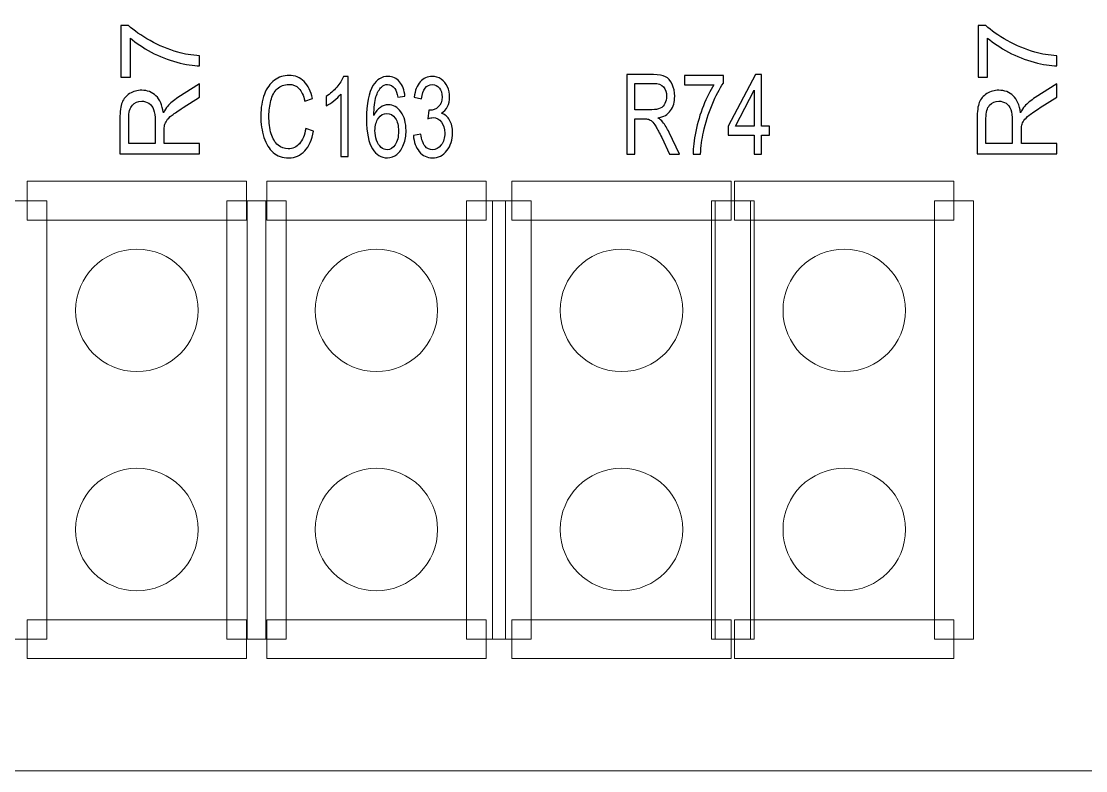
# Model space of a CAD drawing. Header units: millimetres. Extents: x -53.6 to 42.1, y -42.3 to 19.5.
# Drawn here: x 9.257 to 14.111, y -42.274 to -38.855 of the extents above; entities that cross this region are included whole.
import ezdxf

# ---------------------------------------------------------------- set-up
doc = ezdxf.new("R2010")
doc.units = ezdxf.units.MM
doc.header["$MEASUREMENT"] = 0
for name, color, linetype in [('BG_OUTLINE', 7, 'Continuous'), ('PG_SILKSCREEN_TOP', 7, 'Continuous'), ('PIN_TOP', 7, 'Continuous'), ('RD_SILKSCREEN_TOP', 7, 'Continuous')]:
    doc.layers.add(name, color=color, linetype=linetype)

msp = doc.modelspace()

# ---------------------------------------------------------------- linework, layer by layer
at = {"layer": 'BG_OUTLINE', "color": 3, "lineweight": 9}
msp.add_open_spline([(-35.58, -42.2737), (-35.58, -42.2737), (-35.58, 2.7261), (-35.58, 2.7261), (-35.58, 2.7261), (-35.58, 2.7261), (19.4199, 2.7261), (19.4199, 2.7261), (19.4199, 2.7261), (19.4199, 2.7261), (19.4199, -42.2737), (19.4199, -42.2737), (19.4199, -42.2737), (19.4199, -42.2737), (-35.58, -42.2737), (-35.58, -42.2737)], degree=3, knots=[0, 0, 0, 0, 0.25, 0.25, 0.25, 0.25, 0.5, 0.5, 0.5, 0.5, 0.75, 0.75, 0.75, 0.75, 1, 1, 1, 1], dxfattribs=at)
at = {"layer": 'PG_SILKSCREEN_TOP', "color": 6, "lineweight": 9}
for points in [[(9.2845, -39.7624), (9.2845, -39.7624), (9.2845, -39.5846), (9.2845, -39.5846), (9.2845, -39.5846), (9.2845, -39.5846), (10.2843, -39.5846), (10.2843, -39.5846), (10.2843, -39.5846), (10.2843, -39.5846), (10.2843, -39.7624), (10.2843, -39.7624), (10.2843, -39.7624), (10.2843, -39.7624), (9.2845, -39.7624), (9.2845, -39.7624)], [(10.3767, -39.7624), (10.3767, -39.7624), (10.3767, -39.5846), (10.3767, -39.5846), (10.3767, -39.5846), (10.3767, -39.5846), (11.3765, -39.5846), (11.3765, -39.5846), (11.3765, -39.5846), (11.3765, -39.5846), (11.3765, -39.7624), (11.3765, -39.7624), (11.3765, -39.7624), (11.3765, -39.7624), (10.3767, -39.7624), (10.3767, -39.7624)], [(11.4943, -39.7624), (11.4943, -39.7624), (11.4943, -39.5846), (11.4943, -39.5846), (11.4943, -39.5846), (11.4943, -39.5846), (12.4941, -39.5846), (12.4941, -39.5846), (12.4941, -39.5846), (12.4941, -39.5846), (12.4941, -39.7624), (12.4941, -39.7624), (12.4941, -39.7624), (12.4941, -39.7624), (11.4943, -39.7624), (11.4943, -39.7624)], [(12.5103, -39.7624), (12.5103, -39.7624), (12.5103, -39.5846), (12.5103, -39.5846), (12.5103, -39.5846), (12.5103, -39.5846), (13.5101, -39.5846), (13.5101, -39.5846), (13.5101, -39.5846), (13.5101, -39.5846), (13.5101, -39.7624), (13.5101, -39.7624), (13.5101, -39.7624), (13.5101, -39.7624), (12.5103, -39.7624), (12.5103, -39.7624)], [(9.3734, -41.6735), (9.3734, -41.6735), (9.1956, -41.6735), (9.1956, -41.6735), (9.1956, -41.6735), (9.1956, -41.6735), (9.1956, -39.6735), (9.1956, -39.6735), (9.1956, -39.6735), (9.1956, -39.6735), (9.3734, -39.6735), (9.3734, -39.6735), (9.3734, -39.6735), (9.3734, -39.6735), (9.3734, -41.6735), (9.3734, -41.6735)], [(10.1954, -39.6735), (10.1954, -39.6735), (10.3732, -39.6735), (10.3732, -39.6735), (10.3732, -39.6735), (10.3732, -39.6735), (10.3732, -41.6735), (10.3732, -41.6735), (10.3732, -41.6735), (10.3732, -41.6735), (10.1954, -41.6735), (10.1954, -41.6735), (10.1954, -41.6735), (10.1954, -41.6735), (10.1954, -39.6735), (10.1954, -39.6735)], [(10.4656, -41.6735), (10.4656, -41.6735), (10.2878, -41.6735), (10.2878, -41.6735), (10.2878, -41.6735), (10.2878, -41.6735), (10.2878, -39.6735), (10.2878, -39.6735), (10.2878, -39.6735), (10.2878, -39.6735), (10.4656, -39.6735), (10.4656, -39.6735), (10.4656, -39.6735), (10.4656, -39.6735), (10.4656, -41.6735), (10.4656, -41.6735)], [(11.2876, -39.6735), (11.2876, -39.6735), (11.4654, -39.6735), (11.4654, -39.6735), (11.4654, -39.6735), (11.4654, -39.6735), (11.4654, -41.6735), (11.4654, -41.6735), (11.4654, -41.6735), (11.4654, -41.6735), (11.2876, -41.6735), (11.2876, -41.6735), (11.2876, -41.6735), (11.2876, -41.6735), (11.2876, -39.6735), (11.2876, -39.6735)], [(11.5832, -41.6735), (11.5832, -41.6735), (11.4054, -41.6735), (11.4054, -41.6735), (11.4054, -41.6735), (11.4054, -41.6735), (11.4054, -39.6735), (11.4054, -39.6735), (11.4054, -39.6735), (11.4054, -39.6735), (11.5832, -39.6735), (11.5832, -39.6735), (11.5832, -39.6735), (11.5832, -39.6735), (11.5832, -41.6735), (11.5832, -41.6735)], [(12.4052, -39.6735), (12.4052, -39.6735), (12.583, -39.6735), (12.583, -39.6735), (12.583, -39.6735), (12.583, -39.6735), (12.583, -41.6735), (12.583, -41.6735), (12.583, -41.6735), (12.583, -41.6735), (12.4052, -41.6735), (12.4052, -41.6735), (12.4052, -41.6735), (12.4052, -41.6735), (12.4052, -39.6735), (12.4052, -39.6735)], [(12.5992, -41.6735), (12.5992, -41.6735), (12.4214, -41.6735), (12.4214, -41.6735), (12.4214, -41.6735), (12.4214, -41.6735), (12.4214, -39.6735), (12.4214, -39.6735), (12.4214, -39.6735), (12.4214, -39.6735), (12.5992, -39.6735), (12.5992, -39.6735), (12.5992, -39.6735), (12.5992, -39.6735), (12.5992, -41.6735), (12.5992, -41.6735)], [(13.4212, -39.6735), (13.4212, -39.6735), (13.599, -39.6735), (13.599, -39.6735), (13.599, -39.6735), (13.599, -39.6735), (13.599, -41.6735), (13.599, -41.6735), (13.599, -41.6735), (13.599, -41.6735), (13.4212, -41.6735), (13.4212, -41.6735), (13.4212, -41.6735), (13.4212, -41.6735), (13.4212, -39.6735), (13.4212, -39.6735)], [(10.2843, -41.5846), (10.2843, -41.5846), (10.2843, -41.7624), (10.2843, -41.7624), (10.2843, -41.7624), (10.2843, -41.7624), (9.2845, -41.7624), (9.2845, -41.7624), (9.2845, -41.7624), (9.2845, -41.7624), (9.2845, -41.5846), (9.2845, -41.5846), (9.2845, -41.5846), (9.2845, -41.5846), (10.2843, -41.5846), (10.2843, -41.5846)], [(11.3765, -41.5846), (11.3765, -41.5846), (11.3765, -41.7624), (11.3765, -41.7624), (11.3765, -41.7624), (11.3765, -41.7624), (10.3767, -41.7624), (10.3767, -41.7624), (10.3767, -41.7624), (10.3767, -41.7624), (10.3767, -41.5846), (10.3767, -41.5846), (10.3767, -41.5846), (10.3767, -41.5846), (11.3765, -41.5846), (11.3765, -41.5846)], [(12.4941, -41.5846), (12.4941, -41.5846), (12.4941, -41.7624), (12.4941, -41.7624), (12.4941, -41.7624), (12.4941, -41.7624), (11.4943, -41.7624), (11.4943, -41.7624), (11.4943, -41.7624), (11.4943, -41.7624), (11.4943, -41.5846), (11.4943, -41.5846), (11.4943, -41.5846), (11.4943, -41.5846), (12.4941, -41.5846), (12.4941, -41.5846)], [(13.5101, -41.5846), (13.5101, -41.5846), (13.5101, -41.7624), (13.5101, -41.7624), (13.5101, -41.7624), (13.5101, -41.7624), (12.5103, -41.7624), (12.5103, -41.7624), (12.5103, -41.7624), (12.5103, -41.7624), (12.5103, -41.5846), (12.5103, -41.5846), (12.5103, -41.5846), (12.5103, -41.5846), (13.5101, -41.5846), (13.5101, -41.5846)]]:
    msp.add_open_spline(points, degree=3, knots=[0, 0, 0, 0, 0.25, 0.25, 0.25, 0.25, 0.5, 0.5, 0.5, 0.5, 0.75, 0.75, 0.75, 0.75, 1, 1, 1, 1], dxfattribs=at)
at = {"layer": 'PIN_TOP', "lineweight": 9}
for points in [[(10.0638, -40.1736), (10.0638, -40.0192), (9.9388, -39.8942), (9.7845, -39.8942), (9.7845, -39.8942), (9.6301, -39.8941), (9.5051, -40.0192), (9.5051, -40.1735), (9.5051, -40.1735), (9.505, -40.3279), (9.6301, -40.4529), (9.7844, -40.4529), (9.7844, -40.4529), (9.9388, -40.453), (10.0638, -40.3279), (10.0638, -40.1736)], [(11.156, -40.1736), (11.156, -40.0192), (11.031, -39.8942), (10.8767, -39.8942), (10.8767, -39.8942), (10.7223, -39.8941), (10.5973, -40.0192), (10.5973, -40.1735), (10.5973, -40.1735), (10.5972, -40.3279), (10.7223, -40.4529), (10.8766, -40.4529), (10.8766, -40.4529), (11.031, -40.453), (11.156, -40.3279), (11.156, -40.1736)], [(12.2736, -40.1736), (12.2736, -40.0192), (12.1486, -39.8942), (11.9943, -39.8942), (11.9943, -39.8942), (11.8399, -39.8941), (11.7149, -40.0192), (11.7149, -40.1735), (11.7149, -40.1735), (11.7148, -40.3279), (11.8399, -40.4529), (11.9942, -40.4529), (11.9942, -40.4529), (12.1486, -40.453), (12.2736, -40.3279), (12.2736, -40.1736)], [(13.2896, -40.1736), (13.2896, -40.0192), (13.1646, -39.8942), (13.0103, -39.8942), (13.0103, -39.8942), (12.8559, -39.8941), (12.7309, -40.0192), (12.7309, -40.1735), (12.7309, -40.1735), (12.7308, -40.3279), (12.8559, -40.4529), (13.0102, -40.4529), (13.0102, -40.4529), (13.1646, -40.453), (13.2896, -40.3279), (13.2896, -40.1736)], [(10.0638, -41.1734), (10.0638, -41.019), (9.9388, -40.894), (9.7845, -40.894), (9.7845, -40.894), (9.6301, -40.8939), (9.5051, -41.019), (9.5051, -41.1733), (9.5051, -41.1733), (9.505, -41.3277), (9.6301, -41.4527), (9.7844, -41.4527), (9.7844, -41.4527), (9.9388, -41.4528), (10.0638, -41.3277), (10.0638, -41.1734)], [(11.156, -41.1734), (11.156, -41.019), (11.031, -40.894), (10.8767, -40.894), (10.8767, -40.894), (10.7223, -40.8939), (10.5973, -41.019), (10.5973, -41.1733), (10.5973, -41.1733), (10.5972, -41.3277), (10.7223, -41.4527), (10.8766, -41.4527), (10.8766, -41.4527), (11.031, -41.4528), (11.156, -41.3277), (11.156, -41.1734)], [(12.2736, -41.1734), (12.2736, -41.019), (12.1486, -40.894), (11.9943, -40.894), (11.9943, -40.894), (11.8399, -40.8939), (11.7149, -41.019), (11.7149, -41.1733), (11.7149, -41.1733), (11.7148, -41.3277), (11.8399, -41.4527), (11.9942, -41.4527), (11.9942, -41.4527), (12.1486, -41.4528), (12.2736, -41.3277), (12.2736, -41.1734)], [(13.2896, -41.1734), (13.2896, -41.019), (13.1646, -40.894), (13.0103, -40.894), (13.0103, -40.894), (12.8559, -40.8939), (12.7309, -41.019), (12.7309, -41.1733), (12.7309, -41.1733), (12.7308, -41.3277), (12.8559, -41.4527), (13.0102, -41.4527), (13.0102, -41.4527), (13.1646, -41.4528), (13.2896, -41.3277), (13.2896, -41.1734)]]:
    msp.add_open_spline(points, degree=3, knots=[0, 0, 0, 0, 0.25, 0.25, 0.25, 0.25, 0.5, 0.5, 0.5, 0.5, 0.75, 0.75, 0.75, 0.75, 1, 1, 1, 1], dxfattribs=at)
at = {"layer": 'RD_SILKSCREEN_TOP', "color": 8}
for points, knots in [([(9.7547, -39.1091), (9.7547, -39.1091), (9.7118, -39.1091), (9.7118, -39.1091), (9.7118, -39.1091), (9.7118, -39.1091), (9.7118, -38.8737), (9.7118, -38.8737), (9.7118, -38.8737), (9.7118, -38.8737), (9.7465, -38.8737), (9.7465, -38.8737), (9.7465, -38.8737), (9.7711, -38.8968), (9.8039, -38.9197), (9.8447, -38.9425), (9.8447, -38.9425), (9.8855, -38.9652), (9.9276, -38.9828), (9.9707, -38.9952), (9.9707, -38.9952), (10.0012, -39.0042), (10.0345, -39.0098), (10.0707, -39.0123), (10.0707, -39.0123), (10.0707, -39.0123), (10.0707, -39.0582), (10.0707, -39.0582), (10.0707, -39.0582), (10.0421, -39.0577), (10.0075, -39.0521), (9.967, -39.0413), (9.967, -39.0413), (9.9265, -39.0306), (9.8874, -39.0152), (9.8498, -38.9951), (9.8498, -38.9951), (9.8122, -38.9749), (9.7805, -38.9536), (9.7547, -38.9309), (9.7547, -38.9309), (9.7547, -38.9309), (9.7547, -39.1091), (9.7547, -39.1091)], [0, 0, 0, 0, 0.090909, 0.090909, 0.090909, 0.090909, 0.181818, 0.181818, 0.181818, 0.181818, 0.272727, 0.272727, 0.272727, 0.272727, 0.363636, 0.363636, 0.363636, 0.363636, 0.454545, 0.454545, 0.454545, 0.454545, 0.545455, 0.545455, 0.545455, 0.545455, 0.636364, 0.636364, 0.636364, 0.636364, 0.727273, 0.727273, 0.727273, 0.727273, 0.818182, 0.818182, 0.818182, 0.818182, 0.909091, 0.909091, 0.909091, 0.909091, 1, 1, 1, 1]), ([(13.6637, -39.1091), (13.6637, -39.1091), (13.6208, -39.1091), (13.6208, -39.1091), (13.6208, -39.1091), (13.6208, -39.1091), (13.6208, -38.8737), (13.6208, -38.8737), (13.6208, -38.8737), (13.6208, -38.8737), (13.6555, -38.8737), (13.6555, -38.8737), (13.6555, -38.8737), (13.6801, -38.8968), (13.7129, -38.9197), (13.7537, -38.9425), (13.7537, -38.9425), (13.7945, -38.9652), (13.8366, -38.9828), (13.8797, -38.9952), (13.8797, -38.9952), (13.9102, -39.0042), (13.9435, -39.0098), (13.9797, -39.0123), (13.9797, -39.0123), (13.9797, -39.0123), (13.9797, -39.0582), (13.9797, -39.0582), (13.9797, -39.0582), (13.9511, -39.0577), (13.9165, -39.0521), (13.876, -39.0413), (13.876, -39.0413), (13.8355, -39.0306), (13.7964, -39.0152), (13.7588, -38.9951), (13.7588, -38.9951), (13.7212, -38.9749), (13.6895, -38.9536), (13.6637, -38.9309), (13.6637, -38.9309), (13.6637, -38.9309), (13.6637, -39.1091), (13.6637, -39.1091)], [0, 0, 0, 0, 0.090909, 0.090909, 0.090909, 0.090909, 0.181818, 0.181818, 0.181818, 0.181818, 0.272727, 0.272727, 0.272727, 0.272727, 0.363636, 0.363636, 0.363636, 0.363636, 0.454545, 0.454545, 0.454545, 0.454545, 0.545455, 0.545455, 0.545455, 0.545455, 0.636364, 0.636364, 0.636364, 0.636364, 0.727273, 0.727273, 0.727273, 0.727273, 0.818182, 0.818182, 0.818182, 0.818182, 0.909091, 0.909091, 0.909091, 0.909091, 1, 1, 1, 1]), ([(10.5544, -39.3438), (10.5544, -39.3438), (10.5906, -39.356), (10.5906, -39.356), (10.5906, -39.356), (10.583, -39.3954), (10.5694, -39.4256), (10.5498, -39.4464), (10.5498, -39.4464), (10.5301, -39.4672), (10.5061, -39.4775), (10.4776, -39.4775), (10.4776, -39.4775), (10.4482, -39.4775), (10.4243, -39.4695), (10.406, -39.4536), (10.406, -39.4536), (10.3875, -39.4376), (10.3735, -39.4145), (10.3639, -39.3843), (10.3639, -39.3843), (10.3543, -39.354), (10.3495, -39.3214), (10.3495, -39.2867), (10.3495, -39.2867), (10.3495, -39.2489), (10.3549, -39.2159), (10.3658, -39.1877), (10.3658, -39.1877), (10.3766, -39.1595), (10.392, -39.1381), (10.4121, -39.1234), (10.4121, -39.1234), (10.4321, -39.1088), (10.4541, -39.1015), (10.4782, -39.1015), (10.4782, -39.1015), (10.5055, -39.1015), (10.5284, -39.1107), (10.547, -39.1292), (10.547, -39.1292), (10.5656, -39.1478), (10.5786, -39.1738), (10.5859, -39.2074), (10.5859, -39.2074), (10.5859, -39.2074), (10.5504, -39.2186), (10.5504, -39.2186), (10.5504, -39.2186), (10.544, -39.1921), (10.5349, -39.1729), (10.5229, -39.1607), (10.5229, -39.1607), (10.5109, -39.1486), (10.4957, -39.1426), (10.4774, -39.1426), (10.4774, -39.1426), (10.4565, -39.1426), (10.439, -39.1493), (10.4249, -39.1627), (10.4249, -39.1627), (10.4108, -39.1762), (10.4009, -39.1941), (10.3953, -39.2167), (10.3953, -39.2167), (10.3895, -39.2392), (10.3867, -39.2625), (10.3867, -39.2865), (10.3867, -39.2865), (10.3867, -39.3175), (10.39, -39.3444), (10.3968, -39.3675), (10.3968, -39.3675), (10.4036, -39.3905), (10.414, -39.4078), (10.4284, -39.4192), (10.4284, -39.4192), (10.4426, -39.4307), (10.4581, -39.4363), (10.4747, -39.4363), (10.4747, -39.4363), (10.4949, -39.4363), (10.512, -39.4285), (10.526, -39.413), (10.526, -39.413), (10.54, -39.3975), (10.5495, -39.3744), (10.5544, -39.3438)], [0, 0, 0, 0, 0.045455, 0.045455, 0.045455, 0.045455, 0.090909, 0.090909, 0.090909, 0.090909, 0.136364, 0.136364, 0.136364, 0.136364, 0.181818, 0.181818, 0.181818, 0.181818, 0.227273, 0.227273, 0.227273, 0.227273, 0.272727, 0.272727, 0.272727, 0.272727, 0.318182, 0.318182, 0.318182, 0.318182, 0.363636, 0.363636, 0.363636, 0.363636, 0.409091, 0.409091, 0.409091, 0.409091, 0.454545, 0.454545, 0.454545, 0.454545, 0.5, 0.5, 0.5, 0.5, 0.545455, 0.545455, 0.545455, 0.545455, 0.590909, 0.590909, 0.590909, 0.590909, 0.636364, 0.636364, 0.636364, 0.636364, 0.681818, 0.681818, 0.681818, 0.681818, 0.727273, 0.727273, 0.727273, 0.727273, 0.772727, 0.772727, 0.772727, 0.772727, 0.818182, 0.818182, 0.818182, 0.818182, 0.863636, 0.863636, 0.863636, 0.863636, 0.909091, 0.909091, 0.909091, 0.909091, 0.954545, 0.954545, 0.954545, 0.954545, 1, 1, 1, 1]), ([(10.7476, -39.4713), (10.7476, -39.4713), (10.7142, -39.4713), (10.7142, -39.4713), (10.7142, -39.4713), (10.7142, -39.4713), (10.7142, -39.1868), (10.7142, -39.1868), (10.7142, -39.1868), (10.7061, -39.1971), (10.6956, -39.2073), (10.6825, -39.2176), (10.6825, -39.2176), (10.6693, -39.2278), (10.6576, -39.2355), (10.6472, -39.2406), (10.6472, -39.2406), (10.6472, -39.2406), (10.6472, -39.1975), (10.6472, -39.1975), (10.6472, -39.1975), (10.6659, -39.1857), (10.6823, -39.1715), (10.6963, -39.1548), (10.6963, -39.1548), (10.7102, -39.1381), (10.7202, -39.1219), (10.7261, -39.1061), (10.7261, -39.1061), (10.7261, -39.1061), (10.7476, -39.1061), (10.7476, -39.1061), (10.7476, -39.1061), (10.7476, -39.1061), (10.7476, -39.4713), (10.7476, -39.4713)], [0, 0, 0, 0, 0.111111, 0.111111, 0.111111, 0.111111, 0.222222, 0.222222, 0.222222, 0.222222, 0.333333, 0.333333, 0.333333, 0.333333, 0.444444, 0.444444, 0.444444, 0.444444, 0.555556, 0.555556, 0.555556, 0.555556, 0.666667, 0.666667, 0.666667, 0.666667, 0.777778, 0.777778, 0.777778, 0.777778, 0.888889, 0.888889, 0.888889, 0.888889, 1, 1, 1, 1]), ([(11.007, -39.1967), (11.007, -39.1967), (10.9738, -39.2002), (10.9738, -39.2002), (10.9738, -39.2002), (10.9708, -39.1827), (10.9666, -39.1699), (10.9611, -39.162), (10.9611, -39.162), (10.952, -39.1492), (10.9409, -39.1429), (10.9276, -39.1429), (10.9276, -39.1429), (10.917, -39.1429), (10.9076, -39.1469), (10.8996, -39.1548), (10.8996, -39.1548), (10.889, -39.1651), (10.8806, -39.18), (10.8746, -39.1997), (10.8746, -39.1997), (10.8686, -39.2193), (10.8654, -39.2474), (10.8651, -39.2838), (10.8651, -39.2838), (10.8732, -39.2674), (10.883, -39.2552), (10.8948, -39.2473), (10.8948, -39.2473), (10.9063, -39.2394), (10.9186, -39.2354), (10.9314, -39.2354), (10.9314, -39.2354), (10.9537, -39.2354), (10.9727, -39.2463), (10.9884, -39.2683), (10.9884, -39.2683), (11.0041, -39.2902), (11.0119, -39.3185), (11.0119, -39.3532), (11.0119, -39.3532), (11.0119, -39.3761), (11.0082, -39.3972), (11.0008, -39.4169), (11.0008, -39.4169), (10.9934, -39.4364), (10.9833, -39.4515), (10.9704, -39.4619), (10.9704, -39.4619), (10.9575, -39.4723), (10.9429, -39.4775), (10.9266, -39.4775), (10.9266, -39.4775), (10.8986, -39.4775), (10.8758, -39.4638), (10.8583, -39.4364), (10.8583, -39.4364), (10.8406, -39.4091), (10.8318, -39.3639), (10.8318, -39.3011), (10.8318, -39.3011), (10.8318, -39.2308), (10.8416, -39.1798), (10.8611, -39.1479), (10.8611, -39.1479), (10.878, -39.1201), (10.9009, -39.1061), (10.9297, -39.1061), (10.9297, -39.1061), (10.9511, -39.1061), (10.9687, -39.1142), (10.9824, -39.1303), (10.9824, -39.1303), (10.9962, -39.1463), (11.0043, -39.1684), (11.007, -39.1967)], [0, 0, 0, 0, 0.052632, 0.052632, 0.052632, 0.052632, 0.105263, 0.105263, 0.105263, 0.105263, 0.157895, 0.157895, 0.157895, 0.157895, 0.210526, 0.210526, 0.210526, 0.210526, 0.263158, 0.263158, 0.263158, 0.263158, 0.315789, 0.315789, 0.315789, 0.315789, 0.368421, 0.368421, 0.368421, 0.368421, 0.421053, 0.421053, 0.421053, 0.421053, 0.473684, 0.473684, 0.473684, 0.473684, 0.526316, 0.526316, 0.526316, 0.526316, 0.578947, 0.578947, 0.578947, 0.578947, 0.631579, 0.631579, 0.631579, 0.631579, 0.684211, 0.684211, 0.684211, 0.684211, 0.736842, 0.736842, 0.736842, 0.736842, 0.789474, 0.789474, 0.789474, 0.789474, 0.842105, 0.842105, 0.842105, 0.842105, 0.894737, 0.894737, 0.894737, 0.894737, 0.947368, 0.947368, 0.947368, 0.947368, 1, 1, 1, 1]), ([(11.0454, -39.3753), (11.0454, -39.3753), (11.0789, -39.3694), (11.0789, -39.3694), (11.0789, -39.3694), (11.0827, -39.3947), (11.0892, -39.4129), (11.0985, -39.4241), (11.0985, -39.4241), (11.1078, -39.4352), (11.119, -39.4408), (11.1323, -39.4408), (11.1323, -39.4408), (11.148, -39.4408), (11.1613, -39.4335), (11.1722, -39.419), (11.1722, -39.419), (11.183, -39.4044), (11.1885, -39.3864), (11.1885, -39.3649), (11.1885, -39.3649), (11.1885, -39.3444), (11.1834, -39.3275), (11.1734, -39.3142), (11.1734, -39.3142), (11.1634, -39.3009), (11.1505, -39.2942), (11.1351, -39.2942), (11.1351, -39.2942), (11.1287, -39.2942), (11.1208, -39.2959), (11.1114, -39.2992), (11.1114, -39.2992), (11.1114, -39.2992), (11.1152, -39.26), (11.1152, -39.26), (11.1152, -39.26), (11.1174, -39.2603), (11.1192, -39.2605), (11.1206, -39.2605), (11.1206, -39.2605), (11.1348, -39.2605), (11.1476, -39.2555), (11.1591, -39.2456), (11.1591, -39.2456), (11.1705, -39.2357), (11.1762, -39.2203), (11.1762, -39.1997), (11.1762, -39.1997), (11.1762, -39.1833), (11.172, -39.1697), (11.1637, -39.159), (11.1637, -39.159), (11.1554, -39.1483), (11.1447, -39.1429), (11.1315, -39.1429), (11.1315, -39.1429), (11.1185, -39.1429), (11.1076, -39.1484), (11.099, -39.1592), (11.099, -39.1592), (11.0903, -39.1701), (11.0847, -39.1866), (11.0822, -39.2084), (11.0822, -39.2084), (11.0822, -39.2084), (11.0488, -39.2005), (11.0488, -39.2005), (11.0488, -39.2005), (11.0528, -39.1705), (11.0622, -39.1473), (11.0766, -39.1309), (11.0766, -39.1309), (11.0912, -39.1144), (11.1092, -39.1061), (11.1308, -39.1061), (11.1308, -39.1061), (11.1456, -39.1061), (11.1594, -39.1105), (11.1719, -39.1189), (11.1719, -39.1189), (11.1844, -39.1275), (11.194, -39.1391), (11.2006, -39.1538), (11.2006, -39.1538), (11.2073, -39.1685), (11.2106, -39.1841), (11.2106, -39.2007), (11.2106, -39.2007), (11.2106, -39.2164), (11.2074, -39.2307), (11.2011, -39.2436), (11.2011, -39.2436), (11.1948, -39.2565), (11.1854, -39.2667), (11.173, -39.2744), (11.173, -39.2744), (11.1892, -39.2793), (11.2017, -39.2896), (11.2106, -39.3053), (11.2106, -39.3053), (11.2195, -39.3208), (11.224, -39.3404), (11.224, -39.3639), (11.224, -39.3639), (11.224, -39.3956), (11.2153, -39.4225), (11.1979, -39.4446), (11.1979, -39.4446), (11.1806, -39.4667), (11.1586, -39.4777), (11.1321, -39.4777), (11.1321, -39.4777), (11.1082, -39.4777), (11.0883, -39.4683), (11.0724, -39.4492), (11.0724, -39.4492), (11.0566, -39.4302), (11.0476, -39.4056), (11.0454, -39.3753)], [0, 0, 0, 0, 0.033333, 0.033333, 0.033333, 0.033333, 0.066667, 0.066667, 0.066667, 0.066667, 0.1, 0.1, 0.1, 0.1, 0.133333, 0.133333, 0.133333, 0.133333, 0.166667, 0.166667, 0.166667, 0.166667, 0.2, 0.2, 0.2, 0.2, 0.233333, 0.233333, 0.233333, 0.233333, 0.266667, 0.266667, 0.266667, 0.266667, 0.3, 0.3, 0.3, 0.3, 0.333333, 0.333333, 0.333333, 0.333333, 0.366667, 0.366667, 0.366667, 0.366667, 0.4, 0.4, 0.4, 0.4, 0.433333, 0.433333, 0.433333, 0.433333, 0.466667, 0.466667, 0.466667, 0.466667, 0.5, 0.5, 0.5, 0.5, 0.533333, 0.533333, 0.533333, 0.533333, 0.566667, 0.566667, 0.566667, 0.566667, 0.6, 0.6, 0.6, 0.6, 0.633333, 0.633333, 0.633333, 0.633333, 0.666667, 0.666667, 0.666667, 0.666667, 0.7, 0.7, 0.7, 0.7, 0.733333, 0.733333, 0.733333, 0.733333, 0.766667, 0.766667, 0.766667, 0.766667, 0.8, 0.8, 0.8, 0.8, 0.833333, 0.833333, 0.833333, 0.833333, 0.866667, 0.866667, 0.866667, 0.866667, 0.9, 0.9, 0.9, 0.9, 0.933333, 0.933333, 0.933333, 0.933333, 0.966667, 0.966667, 0.966667, 0.966667, 1, 1, 1, 1]), ([(12.0191, -39.4612), (12.0191, -39.4612), (12.0191, -39.0976), (12.0191, -39.0976), (12.0191, -39.0976), (12.0191, -39.0976), (12.14, -39.0976), (12.14, -39.0976), (12.14, -39.0976), (12.1643, -39.0976), (12.1828, -39.1009), (12.1954, -39.1074), (12.1954, -39.1074), (12.208, -39.1139), (12.2182, -39.1254), (12.2258, -39.1419), (12.2258, -39.1419), (12.2333, -39.1585), (12.237, -39.1768), (12.237, -39.1968), (12.237, -39.1968), (12.237, -39.2226), (12.2308, -39.2443), (12.2183, -39.262), (12.2183, -39.262), (12.2058, -39.2797), (12.1864, -39.2909), (12.1602, -39.2958), (12.1602, -39.2958), (12.1698, -39.3019), (12.177, -39.3079), (12.182, -39.3139), (12.182, -39.3139), (12.1926, -39.3267), (12.2026, -39.3429), (12.212, -39.3622), (12.212, -39.3622), (12.212, -39.3622), (12.2594, -39.4612), (12.2594, -39.4612), (12.2594, -39.4612), (12.2594, -39.4612), (12.214, -39.4612), (12.214, -39.4612), (12.214, -39.4612), (12.214, -39.4612), (12.178, -39.3855), (12.178, -39.3855), (12.178, -39.3855), (12.1674, -39.3637), (12.1587, -39.347), (12.1518, -39.3355), (12.1518, -39.3355), (12.145, -39.3239), (12.139, -39.3157), (12.1336, -39.3112), (12.1336, -39.3112), (12.1282, -39.3065), (12.1227, -39.3033), (12.1171, -39.3014), (12.1171, -39.3014), (12.113, -39.3003), (12.1063, -39.2997), (12.097, -39.2997), (12.097, -39.2997), (12.097, -39.2997), (12.0552, -39.2997), (12.0552, -39.2997), (12.0552, -39.2997), (12.0552, -39.2997), (12.0552, -39.4612), (12.0552, -39.4612), (12.0552, -39.4612), (12.0552, -39.4612), (12.0191, -39.4612), (12.0191, -39.4612)], [0, 0, 0, 0, 0.052632, 0.052632, 0.052632, 0.052632, 0.105263, 0.105263, 0.105263, 0.105263, 0.157895, 0.157895, 0.157895, 0.157895, 0.210526, 0.210526, 0.210526, 0.210526, 0.263158, 0.263158, 0.263158, 0.263158, 0.315789, 0.315789, 0.315789, 0.315789, 0.368421, 0.368421, 0.368421, 0.368421, 0.421053, 0.421053, 0.421053, 0.421053, 0.473684, 0.473684, 0.473684, 0.473684, 0.526316, 0.526316, 0.526316, 0.526316, 0.578947, 0.578947, 0.578947, 0.578947, 0.631579, 0.631579, 0.631579, 0.631579, 0.684211, 0.684211, 0.684211, 0.684211, 0.736842, 0.736842, 0.736842, 0.736842, 0.789474, 0.789474, 0.789474, 0.789474, 0.842105, 0.842105, 0.842105, 0.842105, 0.894737, 0.894737, 0.894737, 0.894737, 0.947368, 0.947368, 0.947368, 0.947368, 1, 1, 1, 1]), ([(12.2823, -39.1452), (12.2823, -39.1452), (12.2823, -39.1023), (12.2823, -39.1023), (12.2823, -39.1023), (12.2823, -39.1023), (12.4588, -39.1023), (12.4588, -39.1023), (12.4588, -39.1023), (12.4588, -39.1023), (12.4588, -39.137), (12.4588, -39.137), (12.4588, -39.137), (12.4415, -39.1616), (12.4244, -39.1944), (12.4072, -39.2352), (12.4072, -39.2352), (12.3902, -39.276), (12.377, -39.3181), (12.3677, -39.3612), (12.3677, -39.3612), (12.361, -39.3917), (12.3568, -39.425), (12.3549, -39.4612), (12.3549, -39.4612), (12.3549, -39.4612), (12.3205, -39.4612), (12.3205, -39.4612), (12.3205, -39.4612), (12.3208, -39.4326), (12.325, -39.398), (12.3332, -39.3575), (12.3332, -39.3575), (12.3412, -39.317), (12.3527, -39.2779), (12.3678, -39.2403), (12.3678, -39.2403), (12.383, -39.2027), (12.3989, -39.171), (12.416, -39.1452), (12.416, -39.1452), (12.416, -39.1452), (12.2823, -39.1452), (12.2823, -39.1452)], [0, 0, 0, 0, 0.090909, 0.090909, 0.090909, 0.090909, 0.181818, 0.181818, 0.181818, 0.181818, 0.272727, 0.272727, 0.272727, 0.272727, 0.363636, 0.363636, 0.363636, 0.363636, 0.454545, 0.454545, 0.454545, 0.454545, 0.545455, 0.545455, 0.545455, 0.545455, 0.636364, 0.636364, 0.636364, 0.636364, 0.727273, 0.727273, 0.727273, 0.727273, 0.818182, 0.818182, 0.818182, 0.818182, 0.909091, 0.909091, 0.909091, 0.909091, 1, 1, 1, 1]), ([(12.5992, -39.4612), (12.5992, -39.4612), (12.5992, -39.3742), (12.5992, -39.3742), (12.5992, -39.3742), (12.5992, -39.3742), (12.4809, -39.3742), (12.4809, -39.3742), (12.4809, -39.3742), (12.4809, -39.3742), (12.4809, -39.3332), (12.4809, -39.3332), (12.4809, -39.3332), (12.4809, -39.3332), (12.6054, -39.0976), (12.6054, -39.0976), (12.6054, -39.0976), (12.6054, -39.0976), (12.6328, -39.0976), (12.6328, -39.0976), (12.6328, -39.0976), (12.6328, -39.0976), (12.6328, -39.3332), (12.6328, -39.3332), (12.6328, -39.3332), (12.6328, -39.3332), (12.6696, -39.3332), (12.6696, -39.3332), (12.6696, -39.3332), (12.6696, -39.3332), (12.6696, -39.3742), (12.6696, -39.3742), (12.6696, -39.3742), (12.6696, -39.3742), (12.6328, -39.3742), (12.6328, -39.3742), (12.6328, -39.3742), (12.6328, -39.3742), (12.6328, -39.4612), (12.6328, -39.4612), (12.6328, -39.4612), (12.6328, -39.4612), (12.5992, -39.4612), (12.5992, -39.4612)], [0, 0, 0, 0, 0.090909, 0.090909, 0.090909, 0.090909, 0.181818, 0.181818, 0.181818, 0.181818, 0.272727, 0.272727, 0.272727, 0.272727, 0.363636, 0.363636, 0.363636, 0.363636, 0.454545, 0.454545, 0.454545, 0.454545, 0.545455, 0.545455, 0.545455, 0.545455, 0.636364, 0.636364, 0.636364, 0.636364, 0.727273, 0.727273, 0.727273, 0.727273, 0.818182, 0.818182, 0.818182, 0.818182, 0.909091, 0.909091, 0.909091, 0.909091, 1, 1, 1, 1]), ([(10.0707, -39.46), (10.0707, -39.46), (9.7071, -39.46), (9.7071, -39.46), (9.7071, -39.46), (9.7071, -39.46), (9.7071, -39.2988), (9.7071, -39.2988), (9.7071, -39.2988), (9.7071, -39.2664), (9.7104, -39.2418), (9.7169, -39.2249), (9.7169, -39.2249), (9.7234, -39.2081), (9.7349, -39.1946), (9.7514, -39.1844), (9.7514, -39.1844), (9.768, -39.1744), (9.7863, -39.1694), (9.8063, -39.1694), (9.8063, -39.1694), (9.8321, -39.1694), (9.8538, -39.1777), (9.8715, -39.1944), (9.8715, -39.1944), (9.8892, -39.2111), (9.9004, -39.2369), (9.9053, -39.2718), (9.9053, -39.2718), (9.9114, -39.259), (9.9174, -39.2494), (9.9234, -39.2428), (9.9234, -39.2428), (9.9362, -39.2287), (9.9524, -39.2154), (9.9717, -39.2028), (9.9717, -39.2028), (9.9717, -39.2028), (10.0707, -39.1396), (10.0707, -39.1396), (10.0707, -39.1396), (10.0707, -39.1396), (10.0707, -39.2001), (10.0707, -39.2001), (10.0707, -39.2001), (10.0707, -39.2001), (9.995, -39.2482), (9.995, -39.2482), (9.995, -39.2482), (9.9732, -39.2623), (9.9565, -39.2739), (9.945, -39.283), (9.945, -39.283), (9.9334, -39.2921), (9.9252, -39.3002), (9.9207, -39.3074), (9.9207, -39.3074), (9.916, -39.3146), (9.9128, -39.3219), (9.9109, -39.3293), (9.9109, -39.3293), (9.9098, -39.3348), (9.9092, -39.3437), (9.9092, -39.3562), (9.9092, -39.3562), (9.9092, -39.3562), (9.9092, -39.4119), (9.9092, -39.4119), (9.9092, -39.4119), (9.9092, -39.4119), (10.0707, -39.4119), (10.0707, -39.4119), (10.0707, -39.4119), (10.0707, -39.4119), (10.0707, -39.46), (10.0707, -39.46)], [0, 0, 0, 0, 0.052632, 0.052632, 0.052632, 0.052632, 0.105263, 0.105263, 0.105263, 0.105263, 0.157895, 0.157895, 0.157895, 0.157895, 0.210526, 0.210526, 0.210526, 0.210526, 0.263158, 0.263158, 0.263158, 0.263158, 0.315789, 0.315789, 0.315789, 0.315789, 0.368421, 0.368421, 0.368421, 0.368421, 0.421053, 0.421053, 0.421053, 0.421053, 0.473684, 0.473684, 0.473684, 0.473684, 0.526316, 0.526316, 0.526316, 0.526316, 0.578947, 0.578947, 0.578947, 0.578947, 0.631579, 0.631579, 0.631579, 0.631579, 0.684211, 0.684211, 0.684211, 0.684211, 0.736842, 0.736842, 0.736842, 0.736842, 0.789474, 0.789474, 0.789474, 0.789474, 0.842105, 0.842105, 0.842105, 0.842105, 0.894737, 0.894737, 0.894737, 0.894737, 0.947368, 0.947368, 0.947368, 0.947368, 1, 1, 1, 1]), ([(12.0552, -39.2581), (12.0552, -39.2581), (12.1327, -39.2581), (12.1327, -39.2581), (12.1327, -39.2581), (12.1492, -39.2581), (12.1621, -39.2558), (12.1714, -39.2512), (12.1714, -39.2512), (12.1807, -39.2467), (12.1878, -39.2394), (12.1926, -39.2294), (12.1926, -39.2294), (12.1974, -39.2194), (12.1998, -39.2086), (12.1998, -39.1968), (12.1998, -39.1968), (12.1998, -39.1796), (12.1952, -39.1655), (12.1858, -39.1544), (12.1858, -39.1544), (12.1765, -39.1433), (12.1617, -39.1378), (12.1414, -39.1378), (12.1414, -39.1378), (12.1414, -39.1378), (12.0552, -39.1378), (12.0552, -39.1378), (12.0552, -39.1378), (12.0552, -39.1378), (12.0552, -39.2581), (12.0552, -39.2581)], [0, 0, 0, 0, 0.125, 0.125, 0.125, 0.125, 0.25, 0.25, 0.25, 0.25, 0.375, 0.375, 0.375, 0.375, 0.5, 0.5, 0.5, 0.5, 0.625, 0.625, 0.625, 0.625, 0.75, 0.75, 0.75, 0.75, 0.875, 0.875, 0.875, 0.875, 1, 1, 1, 1]), ([(12.5992, -39.3332), (12.5992, -39.3332), (12.5992, -39.1693), (12.5992, -39.1693), (12.5992, -39.1693), (12.5992, -39.1693), (12.5139, -39.3332), (12.5139, -39.3332), (12.5139, -39.3332), (12.5139, -39.3332), (12.5992, -39.3332), (12.5992, -39.3332)], [0, 0, 0, 0, 0.333333, 0.333333, 0.333333, 0.333333, 0.666667, 0.666667, 0.666667, 0.666667, 1, 1, 1, 1]), ([(13.9797, -39.46), (13.9797, -39.46), (13.6161, -39.46), (13.6161, -39.46), (13.6161, -39.46), (13.6161, -39.46), (13.6161, -39.2988), (13.6161, -39.2988), (13.6161, -39.2988), (13.6161, -39.2664), (13.6194, -39.2418), (13.6259, -39.2249), (13.6259, -39.2249), (13.6324, -39.2081), (13.6439, -39.1946), (13.6604, -39.1844), (13.6604, -39.1844), (13.677, -39.1744), (13.6953, -39.1694), (13.7153, -39.1694), (13.7153, -39.1694), (13.7411, -39.1694), (13.7628, -39.1777), (13.7805, -39.1944), (13.7805, -39.1944), (13.7982, -39.2111), (13.8094, -39.2369), (13.8143, -39.2718), (13.8143, -39.2718), (13.8204, -39.259), (13.8264, -39.2494), (13.8324, -39.2428), (13.8324, -39.2428), (13.8452, -39.2287), (13.8614, -39.2154), (13.8807, -39.2028), (13.8807, -39.2028), (13.8807, -39.2028), (13.9797, -39.1396), (13.9797, -39.1396), (13.9797, -39.1396), (13.9797, -39.1396), (13.9797, -39.2001), (13.9797, -39.2001), (13.9797, -39.2001), (13.9797, -39.2001), (13.904, -39.2482), (13.904, -39.2482), (13.904, -39.2482), (13.8822, -39.2623), (13.8655, -39.2739), (13.854, -39.283), (13.854, -39.283), (13.8424, -39.2921), (13.8342, -39.3002), (13.8297, -39.3074), (13.8297, -39.3074), (13.825, -39.3146), (13.8218, -39.3219), (13.8199, -39.3293), (13.8199, -39.3293), (13.8188, -39.3348), (13.8182, -39.3437), (13.8182, -39.3562), (13.8182, -39.3562), (13.8182, -39.3562), (13.8182, -39.4119), (13.8182, -39.4119), (13.8182, -39.4119), (13.8182, -39.4119), (13.9797, -39.4119), (13.9797, -39.4119), (13.9797, -39.4119), (13.9797, -39.4119), (13.9797, -39.46), (13.9797, -39.46)], [0, 0, 0, 0, 0.052632, 0.052632, 0.052632, 0.052632, 0.105263, 0.105263, 0.105263, 0.105263, 0.157895, 0.157895, 0.157895, 0.157895, 0.210526, 0.210526, 0.210526, 0.210526, 0.263158, 0.263158, 0.263158, 0.263158, 0.315789, 0.315789, 0.315789, 0.315789, 0.368421, 0.368421, 0.368421, 0.368421, 0.421053, 0.421053, 0.421053, 0.421053, 0.473684, 0.473684, 0.473684, 0.473684, 0.526316, 0.526316, 0.526316, 0.526316, 0.578947, 0.578947, 0.578947, 0.578947, 0.631579, 0.631579, 0.631579, 0.631579, 0.684211, 0.684211, 0.684211, 0.684211, 0.736842, 0.736842, 0.736842, 0.736842, 0.789474, 0.789474, 0.789474, 0.789474, 0.842105, 0.842105, 0.842105, 0.842105, 0.894737, 0.894737, 0.894737, 0.894737, 0.947368, 0.947368, 0.947368, 0.947368, 1, 1, 1, 1]), ([(9.8676, -39.4119), (9.8676, -39.4119), (9.8676, -39.3085), (9.8676, -39.3085), (9.8676, -39.3085), (9.8676, -39.2866), (9.8653, -39.2693), (9.8607, -39.2569), (9.8607, -39.2569), (9.8562, -39.2445), (9.8489, -39.2351), (9.8389, -39.2286), (9.8389, -39.2286), (9.8289, -39.2222), (9.8181, -39.219), (9.8063, -39.219), (9.8063, -39.219), (9.7891, -39.219), (9.775, -39.2252), (9.7639, -39.2377), (9.7639, -39.2377), (9.7528, -39.2501), (9.7473, -39.2699), (9.7473, -39.2969), (9.7473, -39.2969), (9.7473, -39.2969), (9.7473, -39.4119), (9.7473, -39.4119), (9.7473, -39.4119), (9.7473, -39.4119), (9.8676, -39.4119), (9.8676, -39.4119)], [0, 0, 0, 0, 0.125, 0.125, 0.125, 0.125, 0.25, 0.25, 0.25, 0.25, 0.375, 0.375, 0.375, 0.375, 0.5, 0.5, 0.5, 0.5, 0.625, 0.625, 0.625, 0.625, 0.75, 0.75, 0.75, 0.75, 0.875, 0.875, 0.875, 0.875, 1, 1, 1, 1]), ([(13.7766, -39.4119), (13.7766, -39.4119), (13.7766, -39.3085), (13.7766, -39.3085), (13.7766, -39.3085), (13.7766, -39.2866), (13.7743, -39.2693), (13.7697, -39.2569), (13.7697, -39.2569), (13.7652, -39.2445), (13.7579, -39.2351), (13.7479, -39.2286), (13.7479, -39.2286), (13.7379, -39.2222), (13.7271, -39.219), (13.7153, -39.219), (13.7153, -39.219), (13.6981, -39.219), (13.684, -39.2252), (13.6729, -39.2377), (13.6729, -39.2377), (13.6618, -39.2501), (13.6563, -39.2699), (13.6563, -39.2969), (13.6563, -39.2969), (13.6563, -39.2969), (13.6563, -39.4119), (13.6563, -39.4119), (13.6563, -39.4119), (13.6563, -39.4119), (13.7766, -39.4119), (13.7766, -39.4119)], [0, 0, 0, 0, 0.125, 0.125, 0.125, 0.125, 0.25, 0.25, 0.25, 0.25, 0.375, 0.375, 0.375, 0.375, 0.5, 0.5, 0.5, 0.5, 0.625, 0.625, 0.625, 0.625, 0.75, 0.75, 0.75, 0.75, 0.875, 0.875, 0.875, 0.875, 1, 1, 1, 1]), ([(10.8703, -39.3534), (10.8703, -39.3689), (10.8728, -39.3836), (10.8777, -39.3976), (10.8777, -39.3976), (10.8826, -39.4117), (10.8894, -39.4224), (10.8982, -39.4297), (10.8982, -39.4297), (10.907, -39.4371), (10.9163, -39.4408), (10.926, -39.4408), (10.926, -39.4408), (10.9401, -39.4408), (10.9523, -39.4332), (10.9624, -39.418), (10.9624, -39.418), (10.9726, -39.4027), (10.9776, -39.3821), (10.9776, -39.356), (10.9776, -39.356), (10.9776, -39.3308), (10.9726, -39.311), (10.9626, -39.2965), (10.9626, -39.2965), (10.9526, -39.2821), (10.9399, -39.2749), (10.9247, -39.2749), (10.9247, -39.2749), (10.9095, -39.2749), (10.8967, -39.2821), (10.8861, -39.2965), (10.8861, -39.2965), (10.8756, -39.311), (10.8703, -39.33), (10.8703, -39.3534)], [0, 0, 0, 0, 0.111111, 0.111111, 0.111111, 0.111111, 0.222222, 0.222222, 0.222222, 0.222222, 0.333333, 0.333333, 0.333333, 0.333333, 0.444444, 0.444444, 0.444444, 0.444444, 0.555556, 0.555556, 0.555556, 0.555556, 0.666667, 0.666667, 0.666667, 0.666667, 0.777778, 0.777778, 0.777778, 0.777778, 0.888889, 0.888889, 0.888889, 0.888889, 1, 1, 1, 1])]:
    msp.add_open_spline(points, degree=3, knots=knots, dxfattribs=at)

doc.saveas('drawing.dxf')
